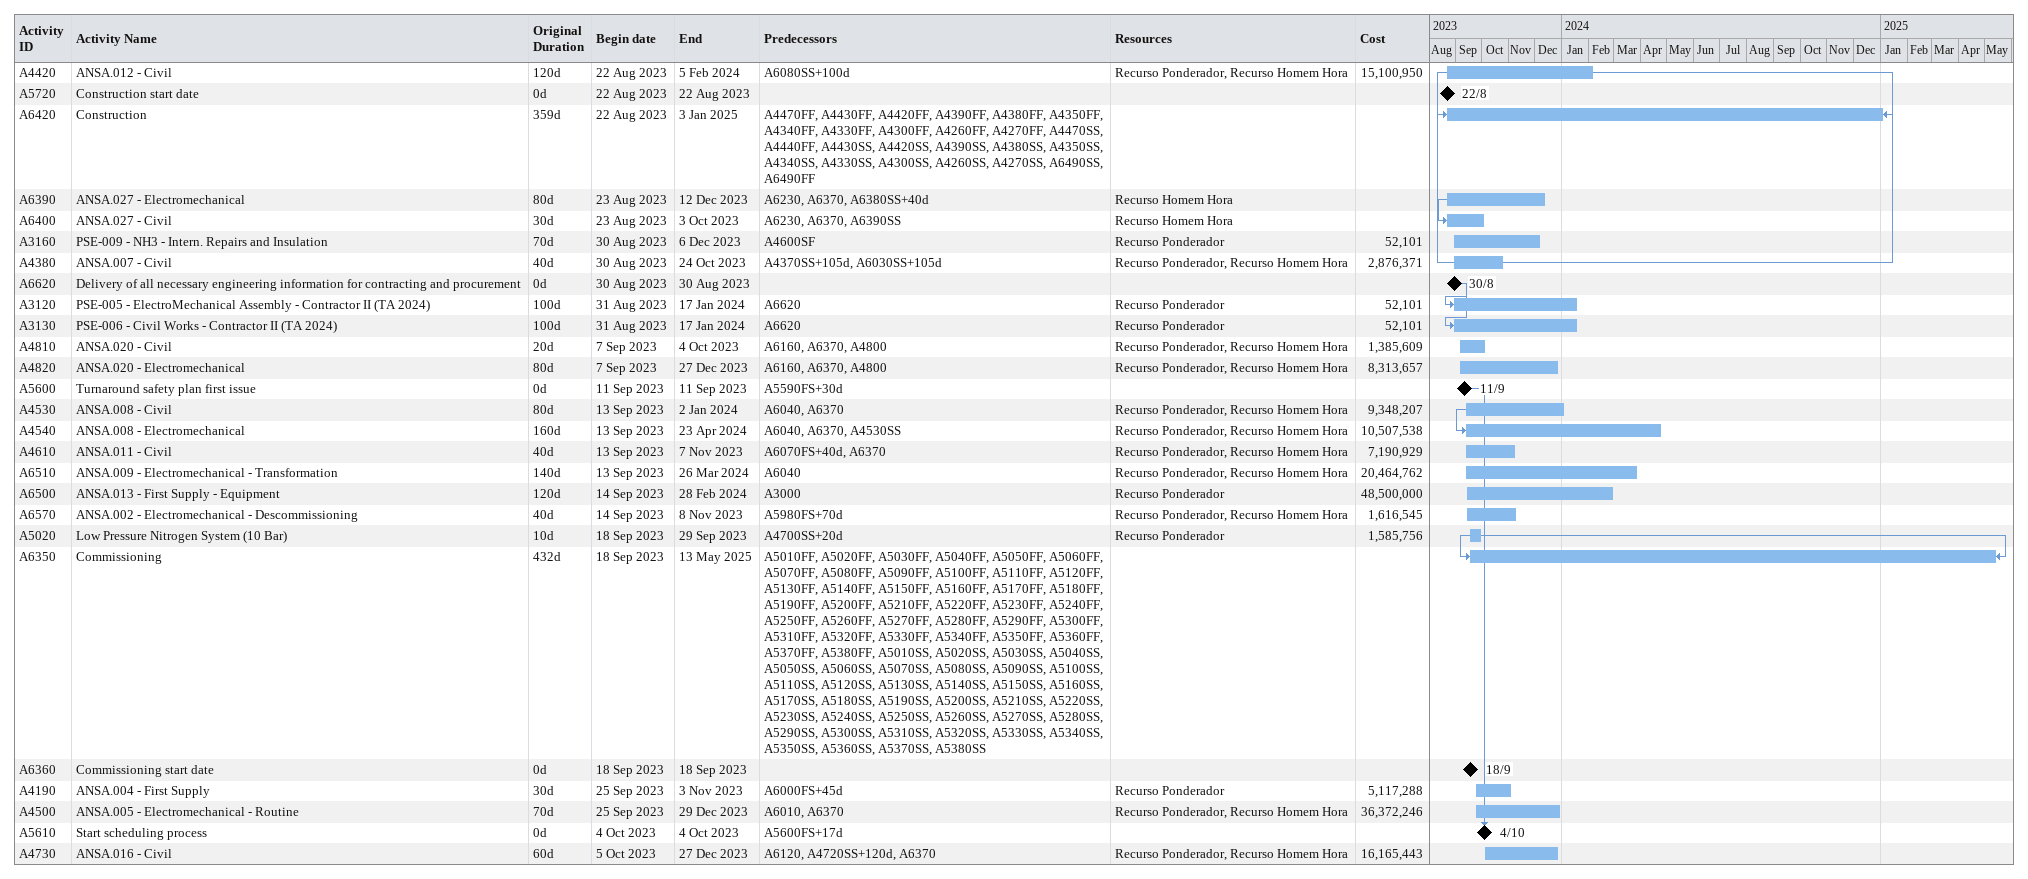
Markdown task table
| ID | Task | Original duration | Start | Finish | Predecessors | Resources | Cost |
|---|---|---|---|---|---|---|---|
| A4420 | ANSA.012 - Civil | 120d | 2023-08-22 | 2024-02-05 | A6080SS+100d | Recurso Ponderador, Recurso Homem Hora | 15100950 |
| A5720 | Construction start date | 0d | 2023-08-22 | 2023-08-22 |  |  |  |
| A6420 | Construction | 359d | 2023-08-22 | 2025-01-03 | A4470FF, A4430FF, A4420FF, A4390FF, A4380FF, A4350FF, A4340FF, A4330FF, A4300FF, A4260FF, A4270FF, A4470SS, A4440FF, A4430SS, A4420SS, A4390SS, A4380SS, A4350SS, A4340SS, A4330SS, A4300SS, A4260SS, A4270SS, A6490SS, A6490FF |  |  |
| A6390 | ANSA.027 - Electromechanical | 80d | 2023-08-23 | 2023-12-12 | A6230, A6370, A6380SS+40d | Recurso Homem Hora |  |
| A6400 | ANSA.027 - Civil | 30d | 2023-08-23 | 2023-10-03 | A6230, A6370, A6390SS | Recurso Homem Hora |  |
| A3160 | PSE-009 - NH3 - Intern. Repairs and Insulation | 70d | 2023-08-30 | 2023-12-06 | A4600SF | Recurso Ponderador | 52101 |
| A4380 | ANSA.007 - Civil | 40d | 2023-08-30 | 2023-10-24 | A4370SS+105d, A6030SS+105d | Recurso Ponderador, Recurso Homem Hora | 2876371 |
| A6620 | Delivery of all necessary engineering information for contracting and procurement | 0d | 2023-08-30 | 2023-08-30 |  |  |  |
| A3120 | PSE-005 - ElectroMechanical Assembly - Contractor II (TA 2024) | 100d | 2023-08-31 | 2024-01-17 | A6620 | Recurso Ponderador | 52101 |
| A3130 | PSE-006 - Civil Works - Contractor II (TA 2024) | 100d | 2023-08-31 | 2024-01-17 | A6620 | Recurso Ponderador | 52101 |
| A4810 | ANSA.020 - Civil | 20d | 2023-09-07 | 2023-10-04 | A6160, A6370, A4800 | Recurso Ponderador, Recurso Homem Hora | 1385609 |
| A4820 | ANSA.020 - Electromechanical | 80d | 2023-09-07 | 2023-12-27 | A6160, A6370, A4800 | Recurso Ponderador, Recurso Homem Hora | 8313657 |
| A5600 | Turnaround safety plan first issue | 0d | 2023-09-11 | 2023-09-11 | A5590FS+30d |  |  |
| A4530 | ANSA.008 - Civil | 80d | 2023-09-13 | 2024-01-02 | A6040, A6370 | Recurso Ponderador, Recurso Homem Hora | 9348207 |
| A4540 | ANSA.008 - Electromechanical | 160d | 2023-09-13 | 2024-04-23 | A6040, A6370, A4530SS | Recurso Ponderador, Recurso Homem Hora | 10507538 |
| A4610 | ANSA.011 - Civil | 40d | 2023-09-13 | 2023-11-07 | A6070FS+40d, A6370 | Recurso Ponderador, Recurso Homem Hora | 7190929 |
| A6510 | ANSA.009 - Electromechanical - Transformation | 140d | 2023-09-13 | 2024-03-26 | A6040 | Recurso Ponderador, Recurso Homem Hora | 20464762 |
| A6500 | ANSA.013 - First Supply - Equipment | 120d | 2023-09-14 | 2024-02-28 | A3000 | Recurso Ponderador | 48500000 |
| A6570 | ANSA.002 - Electromechanical - Descommissioning | 40d | 2023-09-14 | 2023-11-08 | A5980FS+70d | Recurso Ponderador, Recurso Homem Hora | 1616545 |
| A5020 | Low Pressure Nitrogen System (10 Bar) | 10d | 2023-09-18 | 2023-09-29 | A4700SS+20d | Recurso Ponderador | 1585756 |
| A6350 | Commissioning | 432d | 2023-09-18 | 2025-05-13 | A5010FF, A5020FF, A5030FF, A5040FF, A5050FF, A5060FF, A5070FF, A5080FF, A5090FF, A5100FF, A5110FF, A5120FF, A5130FF, A5140FF, A5150FF, A5160FF, A5170FF, A5180FF, A5190FF, A5200FF, A5210FF, A5220FF, A5230FF, A5240FF, A5250FF, A5260FF, A5270FF, A5280FF, A5290FF, A5300FF, A5310FF, A5320FF, A5330FF, A5340FF, A5350FF, A5360FF, A5370FF, A5380FF, A5010SS, A5020SS, A5030SS, A5040SS, A5050SS, A5060SS, A5070SS, A5080SS, A5090SS, A5100SS, A5110SS, A5120SS, A5130SS, A5140SS, A5150SS, A5160SS, A5170SS, A5180SS, A5190SS, A5200SS, A5210SS, A5220SS, A5230SS, A5240SS, A5250SS, A5260SS, A5270SS, A5280SS, A5290SS, A5300SS, A5310SS, A5320SS, A5330SS, A5340SS, A5350SS, A5360SS, A5370SS, A5380SS |  |  |
| A6360 | Commissioning start date | 0d | 2023-09-18 | 2023-09-18 |  |  |  |
| A4190 | ANSA.004 - First Supply | 30d | 2023-09-25 | 2023-11-03 | A6000FS+45d | Recurso Ponderador | 5117288 |
| A4500 | ANSA.005 - Electromechanical - Routine | 70d | 2023-09-25 | 2023-12-29 | A6010, A6370 | Recurso Ponderador, Recurso Homem Hora | 36372246 |
| A5610 | Start scheduling process | 0d | 2023-10-04 | 2023-10-04 | A5600FS+17d |  |  |
| A4730 | ANSA.016 - Civil | 60d | 2023-10-05 | 2023-12-27 | A6120, A4720SS+120d, A6370 | Recurso Ponderador, Recurso Homem Hora | 16165443 |
